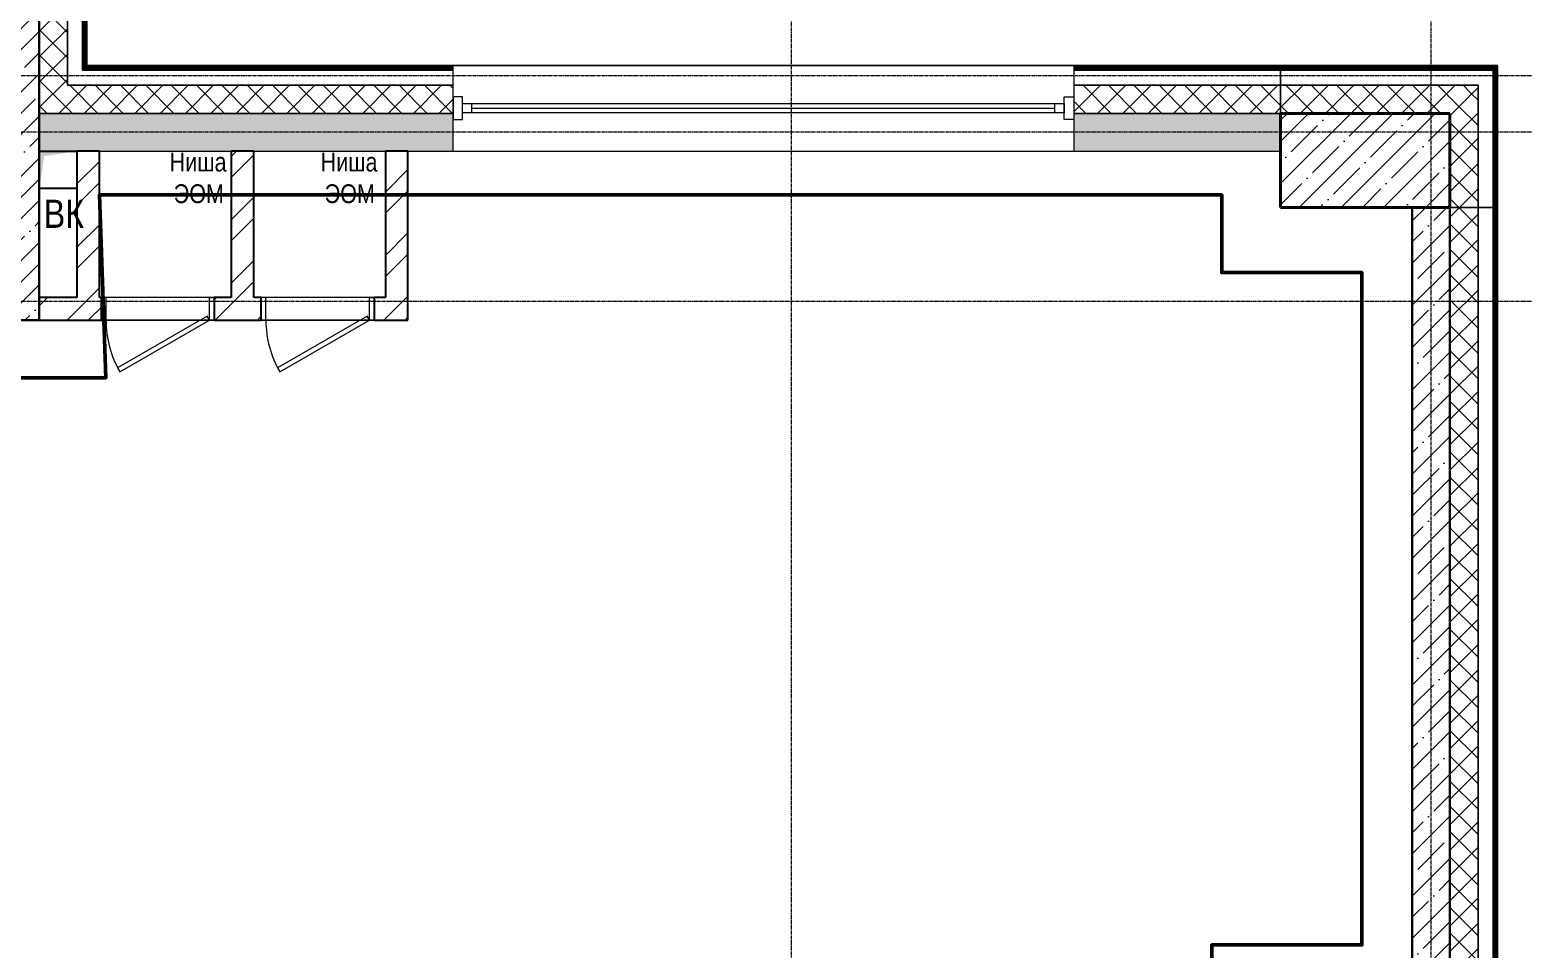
# Model space of a CAD drawing. Header units: millimetres. Extents: x -7155 to 483283, y -227682 to 148426.
# Drawn here: x 20150 to 28090, y 22054 to 26944 of the extents above; entities that cross this region are included whole.
import ezdxf

# ---------------------------------------------------------------- set-up
doc = ezdxf.new("R2010")
doc.units = ezdxf.units.MM
doc.linetypes.add('CENTER2', pattern=[28.575, 19.05, -3.175, 3.175, -3.175])
doc.linetypes.add('HIDDEN2', pattern=[4.7625, 3.175, -1.5875])
for name, color, linetype, lineweight in [('A-Wall_Материал_Газоблок_Контур', 250, 'Continuous', 0), ('АР_Колонны', 70, 'Continuous', 30), ('АР_Окна', 4, 'Continuous', 5), ('АР_Стены ЖБ', 7, 'Continuous', 30), ('АР_Стены кирпич', 32, 'Continuous', 25), ('АР_Стены ПЕНОблок', 52, 'Continuous', 20), ('АР_Тонкая', 254, 'Continuous', 5), ('АР_Утеплитель', 31, 'Continuous', 0), ('АР_Штриховка', 8, 'Continuous', 0), ('ВК_Шахты', 5, 'Continuous', 9), ('Двери кабины', 252, 'Continuous', 0), ('ЭОМ_отверстия', 5, 'Continuous', 5)]:
    doc.layers.add(name, color=color, linetype=linetype, lineweight=lineweight)
doc.layers.add('АР_Оси_РД_100', color=7, linetype='Continuous', lineweight=0, true_color=0x525252)
doc.layers.add('РД_Оси_100', color=7, linetype='Continuous', lineweight=0, true_color=0x525252)
doc.layers.add('РД_Проем', color=230, linetype='Continuous', lineweight=0, plot=False)
doc.styles.add('style1', font='ARIALN.TTF')

# ---------------------------------------------------------------- blocks, each defined once
blk = doc.blocks.new('СОШ_2200_АР_ОСИ_М100_28.05.24')
at = {"layer": 'АР_Оси_РД_100', "linetype": 'CENTER2'}
for p, q in [((24200, -6155), (24200, 139938.679)), ((27600, -6155), (27600, 139938.679))]:
    blk.add_line(p, q, dxfattribs=at)
for points in [[(29555, 26700), (-5454.958, 26700), (-5954.958, 26850)], [(29555, 26400), (-5454.958, 26400), (-5954.958, 26250)], [(29555, 25500), (-5954.958, 25500)]]:
    blk.add_lwpolyline(points, dxfattribs=at)

msp = doc.modelspace()

# ---------------------------------------------------------------- hatches: boundary and pattern name
at = {"layer": 'АР_Штриховка', "linetype": 'Continuous', "lineweight": 0, "true_color": 0x000000}
h = msp.add_hatch(dxfattribs=at)
h.set_pattern_fill('ANSI37', color=18, scale=30, angle=-360, style=0)
h.paths.add_polyline_path([(20350, 33700), (20200, 33700), (20200, 33400), (20350, 33400)], flags=0)
h.paths.add_polyline_path([(20350, 29600), (20200, 29600), (20200, 26500), (20350, 26650)], flags=0)
h = msp.add_hatch(dxfattribs=at)
h.set_pattern_fill('_U', color=18, angle=-360, style=0, pattern_type=0)
h.set_pattern_definition([(7e-12, (-1e-11, 0), (4e-17, 1), [])])
h.paths.add_polyline_path([(20455, 33700), (20430, 33700), (20430, 33400), (20455, 33400)], flags=0)
h.paths.add_polyline_path([(20455, 29600), (20430, 29600), (20430, 26730), (20455, 26755)], flags=0)
at = {"layer": 'АР_Штриховка', "linetype": 'Continuous', "lineweight": 5, "true_color": 0x000000}
h = msp.add_hatch(dxfattribs=at)
h.set_pattern_fill('ANSI35', color=18, scale=25, angle=-360, style=0)
h.paths.add_polyline_path([(20200, 29600), (20000, 29600), (20000, 29500), (20050, 29366.7), (20200, 29300)], flags=0)
h.paths.add_polyline_path([(20200, 29300), (20050, 29366.7), (20000, 29300), (20000, 26500), (20050, 26366.7), (20200, 26300)], flags=0)
h.paths.add_polyline_path([(20200, 26300), (20050, 26366.7), (20000, 26300), (20000, 25400), (20200, 25400)], flags=0)
at = {"layer": 'АР_Штриховка', "linetype": 'Continuous', "lineweight": 0, "true_color": 0x000000}
h = msp.add_hatch(dxfattribs=at)
h.set_pattern_fill('_U', color=18, style=0, pattern_type=0)
h.set_pattern_definition([(360, (-3e-09, 2e-09), (2e-13, 1), [])])
h.paths.add_polyline_path([(20455, 26755), (20430, 26730), (22400, 26730), (22400, 26755)], flags=0)
h.paths.add_polyline_path([(25700, 26755), (25700, 26730), (26800, 26730), (26800, 26755)], flags=0)
h = msp.add_hatch(dxfattribs=at)
h.set_pattern_fill('_U', color=18, style=0, pattern_type=0)
h.set_pattern_definition([(0, (0, 0), (0, 1), [])])
h.paths.add_polyline_path([(26800, 26755), (26800, 26730), (27930, 26730), (27955, 26755)], flags=0)
h = msp.add_hatch(dxfattribs=at)
h.set_pattern_fill('_U', color=18, angle=-360, style=0, pattern_type=0)
h.set_pattern_definition([(360, (0, 0), (4e-17, 1), [])])
h.paths.add_polyline_path([(27955, 26755), (27930, 26730), (27930, 26000), (27955, 26000)], flags=0)
h = msp.add_hatch(dxfattribs=at)
h.set_pattern_fill('ANSI37', color=18, scale=30, angle=-1e-11, style=0)
h.paths.add_polyline_path([(20350, 26650), (20200, 26500), (22400, 26500), (22400, 26650)], flags=0)
h.paths.add_polyline_path([(25700, 26650), (25700, 26500), (26800, 26500), (26800, 26650)], flags=0)
h = msp.add_hatch(dxfattribs=at)
h.set_pattern_fill('ANSI37', color=18, scale=30, style=0)
h.paths.add_polyline_path([(26800, 26650), (26800, 26500), (27700, 26500), (27850, 26650)], flags=0)
h = msp.add_hatch(dxfattribs=at)
h.set_pattern_fill('ANSI37', color=18, scale=30, angle=-360, style=0)
h.paths.add_polyline_path([(27850, 26650), (27700, 26500), (27700, 26000), (27850, 26000)], flags=0)
h = msp.add_hatch(dxfattribs=at)
h.set_pattern_fill('AR-CONC', color=18, angle=-1e-11, style=0)
h.paths.add_polyline_path([(20200, 26500), (20200, 26300), (22400, 26300), (22400, 26500)], flags=0)
h.paths.add_polyline_path([(25700, 26500), (25700, 26300), (26800, 26300), (26800, 26500)], flags=0)
at = {"layer": 'АР_Штриховка', "linetype": 'Continuous', "lineweight": 5, "true_color": 0x000000}
h = msp.add_hatch(dxfattribs=at)
h.set_pattern_fill('ANSI35', color=18, scale=25, angle=1.3e-14, style=0)
h.paths.add_polyline_path([(27700, 26000), (27700, 26500), (26800, 26500), (26800, 26000)], flags=0)
at = {"layer": 'АР_Штриховка', "linetype": 'Continuous', "lineweight": 0, "true_color": 0x000000}
h = msp.add_hatch(dxfattribs=at)
h.set_pattern_fill('ANSI32', color=18, scale=25, angle=-360, style=0)
h.paths.add_polyline_path([(20520, 26299.2), (20400, 26299.2), (20400, 25520), (20440, 25490), (20520, 25520)], flags=0)
h = msp.add_hatch(dxfattribs=at)
h.set_pattern_fill('ANSI32', color=18, scale=25, angle=-360, style=0)
h.paths.add_polyline_path([(21340, 26299.2), (21220, 26299.2), (21220, 25520), (21260, 25490), (21340, 25520)], flags=0)
h = msp.add_hatch(dxfattribs=at)
h.set_pattern_fill('ANSI32', color=18, scale=25, angle=-360, style=0)
h.paths.add_polyline_path([(22160, 26299.2), (22040, 26299.2), (22040, 25520), (22160, 25400)], flags=0)
h = msp.add_hatch(dxfattribs=at)
h.set_pattern_fill('ANSI35', color=18, scale=25, angle=-360, style=0)
h.paths.add_polyline_path([(27700, 26000), (27500, 26000), (27500, 21700), (27700, 21700)], flags=0)
h = msp.add_hatch(dxfattribs=at)
h.set_pattern_fill('ANSI37', color=18, scale=30, angle=-360, style=0)
h.paths.add_polyline_path([(27850, 26000), (27700, 26000), (27700, 21700), (27850, 21700)], flags=0)
h = msp.add_hatch(dxfattribs=at)
h.set_pattern_fill('_U', color=18, angle=-360, style=0, pattern_type=0)
h.set_pattern_definition([(360, (-7e-12, 0), (4e-17, 1), [])])
h.paths.add_polyline_path([(27955, 26000), (27930, 26000), (27930, 21700), (27955, 21700)], flags=0)
h = msp.add_hatch(dxfattribs=at)
h.set_pattern_fill('ANSI32', color=18, scale=25, style=0)
h.paths.add_polyline_path([(20200, 25520), (20200, 25400), (20400, 25400), (20440, 25490), (20400, 25520)], flags=0)
h.paths.add_polyline_path([(20520, 25520), (20440, 25490), (20400, 25400), (20530, 25400), (20530, 25520)], flags=0)
h.paths.add_polyline_path([(21130, 25520), (21130, 25400), (21220, 25400), (21260, 25490), (21220, 25520)], flags=0)
h.paths.add_polyline_path([(21340, 25520), (21260, 25490), (21220, 25400), (21380, 25400), (21380, 25520)], flags=0)
h.paths.add_polyline_path([(21980, 25520), (21980, 25400), (22160, 25400), (22040, 25520)], flags=0)

# ---------------------------------------------------------------- linework, layer by layer
at = {"color": 18, "linetype": 'Continuous', "true_color": 0x000000}
for p, q in [((20200, 26300), (20200, 25600)), ((20200, 26300), (20200, 25600)), ((20200, 26100), (20200, 26300)), ((20200, 26300), (20400, 26300)), ((20400, 26300), (20400, 26100)), ((20400, 26100), (20200, 26100))]:
    msp.add_line(p, q, dxfattribs=at)
at = {"color": 1, "lineweight": 50}
msp.add_lwpolyline([(12013, 13770), (8049, 13770), (8049, 23114), (8049, 23114), (340.2, 23121.1), (340.2, 26400), (8107, 26400), (8107, 38493), (11900, 38493), (11906.3, 33940.1), (11084, 33940.1), (11084, 32130), (11084, 25094), (20554, 25094), (20520, 26066), (26487, 26066), (26487, 25653), (27232, 25653), (27232, 22077), (26434, 22077), (26434, 21700), (11906, 21700), (11906, 13770)], dxfattribs=at)
at = {"color": 18, "linetype": 'Continuous', "true_color": 0x000000}
msp.add_solid([(20200, 26100), (20200, 26300), (20226.9, 26272.7), (20400, 26300)], dxfattribs=at)
at = {"layer": 'A-Wall_Материал_Газоблок_Контур', "color": 18, "linetype": 'Continuous', "lineweight": 0, "true_color": 0x000000}
for p, q in [((25700, 26755), (22400, 26755)), ((22400, 26300), (25700, 26300))]:
    msp.add_line(p, q, dxfattribs=at)
at = {"layer": 'АР_Колонны', "color": 18, "linetype": 'HIDDEN2', "lineweight": 25, "true_color": 0x000000}
for p, q in [((26800, 26500), (27700, 26500)), ((26800, 26000), (26800, 26500)), ((27700, 26500), (27700, 26000)), ((27700, 26000), (26800, 26000))]:
    msp.add_line(p, q, dxfattribs=at)
at = {"layer": 'АР_Колонны', "color": 18, "linetype": 'Continuous', "lineweight": 30, "true_color": 0x000000}
for p, q in [((26800, 26500), (26800, 26000)), ((27700, 26500), (26800, 26500)), ((27700, 26000), (27700, 26500)), ((26800, 26000), (27700, 26000))]:
    msp.add_line(p, q, dxfattribs=at)
at = {"layer": 'АР_Окна', "color": 18, "linetype": 'Continuous', "lineweight": 5, "true_color": 0x000000}
for p, q in [((22400, 26755), (25700, 26755)), ((22500, 26502.5), (22500, 26552.5)), ((22500, 26527.5), (25600, 26527.5)), ((25600, 26502.5), (25600, 26552.5)), ((22400, 26300), (25700, 26300))]:
    msp.add_line(p, q, dxfattribs=at)
for points in [[(22450, 26587.5), (22400, 26587.5), (22400, 26467.5), (22450, 26467.5)], [(22450, 26502.5), (22450, 26552.5), (25650, 26552.5), (25650, 26502.5)], [(25650, 26587.5), (25700, 26587.5), (25700, 26467.5), (25650, 26467.5)]]:
    msp.add_lwpolyline(points, close=True, dxfattribs=at)
at = {"layer": 'АР_Стены ЖБ', "color": 18, "linetype": 'Continuous', "lineweight": 30, "true_color": 0x000000}
for p, q in [((20200, 26300), (20200, 29300)), ((20200, 25400), (20200, 26300)), ((27700, 26000), (27500, 26000)), ((27500, 26000), (27500, 21700)), ((27700, 21700), (27700, 26000)), ((20000, 25400), (20200, 25400))]:
    msp.add_line(p, q, dxfattribs=at)
at = {"layer": 'АР_Стены ЖБ', "color": 18, "linetype": 'Continuous', "lineweight": 40, "true_color": 0x000000}
for p, q in [((27700, 26500), (26800, 26500)), ((26800, 26500), (26800, 26000)), ((27700, 26000), (27700, 26500)), ((26800, 26000), (27700, 26000))]:
    msp.add_line(p, q, dxfattribs=at)
at = {"layer": 'АР_Стены кирпич', "color": 18, "linetype": 'Continuous', "lineweight": 25, "true_color": 0x000000}
for p, q in [((20520, 26299.2), (20400, 26299.2)), ((20400, 26299.2), (20400, 25520)), ((20520, 25520), (20520, 26299.2)), ((21340, 26299.2), (21220, 26299.2)), ((21220, 26299.2), (21220, 25520)), ((21340, 25520), (21340, 26299.2)), ((22160, 26299.2), (22040, 26299.2)), ((22040, 26299.2), (22040, 25520)), ((22160, 25400), (22160, 26299.2)), ((20200, 25520), (20200, 25400)), ((20400, 25520), (20200, 25520)), ((20530, 25520), (20520, 25520)), ((20530, 25400), (20530, 25520)), ((21130, 25520), (21130, 25400)), ((21220, 25520), (21130, 25520)), ((21380, 25520), (21340, 25520)), ((21380, 25400), (21380, 25520)), ((21980, 25520), (21980, 25400)), ((22040, 25520), (21980, 25520)), ((20200, 25400), (20400, 25400)), ((20400, 25400), (20530, 25400)), ((21130, 25400), (21220, 25400)), ((21220, 25400), (21380, 25400)), ((21980, 25400), (22160, 25400))]:
    msp.add_line(p, q, dxfattribs=at)
at = {"layer": 'АР_Стены кирпич', "color": 18, "linetype": 'Continuous', "lineweight": 0, "true_color": 0x000000}
for p, q in [((21130, 25520), (20530, 25520)), ((21980, 25520), (21380, 25520)), ((20530, 25400), (21130, 25400)), ((21380, 25400), (21980, 25400))]:
    msp.add_line(p, q, dxfattribs=at)
at = {"layer": 'АР_Стены ПЕНОблок', "color": 18, "linetype": 'Continuous', "lineweight": 20, "true_color": 0x000000}
for p, q in [((20200, 26500), (20200, 26300)), ((22400, 26500), (20200, 26500)), ((22400, 26300), (22400, 26500)), ((25700, 26500), (25700, 26300)), ((26800, 26500), (25700, 26500)), ((26800, 26300), (26800, 26500)), ((20200, 26300), (22400, 26300)), ((25700, 26300), (26800, 26300))]:
    msp.add_line(p, q, dxfattribs=at)
at = {"layer": 'АР_Тонкая', "color": 18, "linetype": 'Continuous', "lineweight": 5, "true_color": 0x000000}
for p, q in [((20350, 29600), (20350, 26650)), ((20430, 26730), (20430, 29600)), ((20430, 29600), (20430, 26730)), ((20455, 26755), (20455, 29600)), ((22400, 26730), (20430, 26730)), ((20430, 26730), (22400, 26730)), ((22400, 26755), (20455, 26755)), ((22400, 26730), (22400, 26755)), ((22400, 26650), (22400, 26730)), ((25700, 26755), (25700, 26730)), ((26800, 26755), (25700, 26755)), ((25700, 26730), (25700, 26650)), ((26800, 26730), (25700, 26730)), ((25700, 26730), (26800, 26730)), ((26800, 26730), (26800, 26755)), ((26800, 26755), (26800, 26730)), ((27955, 26755), (26800, 26755)), ((26800, 26650), (26800, 26730)), ((26800, 26730), (26800, 26650)), ((27930, 26730), (26800, 26730)), ((26800, 26730), (27930, 26730)), ((27930, 26000), (27930, 26730)), ((27930, 26730), (27930, 26000)), ((27955, 26000), (27955, 26755)), ((20350, 26650), (22400, 26650)), ((25700, 26650), (26800, 26650)), ((26800, 26650), (27850, 26650)), ((27850, 26650), (27850, 26000)), ((27930, 26000), (27850, 26000)), ((27850, 26000), (27850, 21700)), ((27850, 26000), (27930, 26000)), ((27930, 21700), (27930, 26000)), ((27955, 26000), (27930, 26000)), ((27930, 26000), (27930, 21700)), ((27930, 26000), (27955, 26000)), ((27955, 21700), (27955, 26000))]:
    msp.add_line(p, q, dxfattribs=at)
at = {"layer": 'АР_Утеплитель', "color": 18, "linetype": 'Continuous', "lineweight": 0, "true_color": 0x000000}
for p, q in [((20200, 29600), (20200, 26500)), ((20350, 26650), (20350, 29600)), ((22400, 26650), (20350, 26650)), ((22400, 26500), (22400, 26650)), ((25700, 26650), (25700, 26500)), ((26800, 26650), (25700, 26650)), ((26800, 26500), (26800, 26650)), ((26800, 26650), (26800, 26500)), ((27850, 26650), (26800, 26650)), ((27850, 26000), (27850, 26650)), ((20200, 26500), (22400, 26500)), ((25700, 26500), (26800, 26500)), ((26800, 26500), (27700, 26500)), ((27700, 26500), (27700, 26000)), ((27850, 26000), (27700, 26000)), ((27700, 26000), (27700, 21700)), ((27700, 26000), (27850, 26000)), ((27850, 21700), (27850, 26000))]:
    msp.add_line(p, q, dxfattribs=at)
at = {"layer": 'Двери кабины', "color": 18, "linetype": 'Continuous', "lineweight": 0, "true_color": 0x000000}
for points in [[(20555, 25520), (20530, 25520), (20530, 25400), (20555, 25400)], [(21105, 25520), (21130, 25520), (21130, 25400), (21105, 25400)], [(21405, 25520), (21380, 25520), (21380, 25400), (21405, 25400)], [(21955, 25520), (21980, 25520), (21980, 25400), (21955, 25400)], [(21105, 25400), (21092.5, 25421.7), (20616.2, 25146.7), (20628.7, 25125)], [(21955, 25400), (21942.5, 25421.7), (21466.2, 25146.7), (21478.7, 25125)]]:
    msp.add_lwpolyline(points, close=True, dxfattribs=at)
for centre in [(21105, 25400), (21955, 25400)]:
    msp.add_arc(centre, 550, 180, 210, dxfattribs=at)
at = {"layer": 'РД_Проем', "color": 18, "linetype": 'Continuous', "lineweight": 0, "true_color": 0x000000}
for p, q in [((21130, 25520), (20530, 25520)), ((21980, 25520), (21380, 25520)), ((21130, 25400), (20530, 25400)), ((21980, 25400), (21380, 25400))]:
    msp.add_line(p, q, dxfattribs=at)

# ---------------------------------------------------------------- block references
at = {"layer": 'РД_Оси_100'}
msp.add_blockref('СОШ_2200_АР_ОСИ_М100_28.05.24', (0, 0), dxfattribs=at)

# ---------------------------------------------------------------- texts
at = {"layer": 'ВК_Шахты', "color": 18, "lineweight": 50, "true_color": 0x000000, "style": 'style1'}
msp.add_text('ВК', height=150, dxfattribs=at).set_placement((20223.3, 25891.1))
at = {"layer": 'ЭОМ_отверстия', "color": 18, "lineweight": 50, "true_color": 0x000000, "style": 'style1'}
for s, p in [('Ниша', (20893.4, 26191.3)), ('Ниша', (20893.4, 26191.3)), ('Ниша', (21696.1, 26191.3)), ('ЭОМ', (20914.9, 26022.9)), ('ЭОМ', (20914.9, 26022.9)), ('ЭОМ', (21717.6, 26022.9))]:
    msp.add_text(s, height=100, dxfattribs=at).set_placement(p)

doc.saveas('drawing.dxf')
